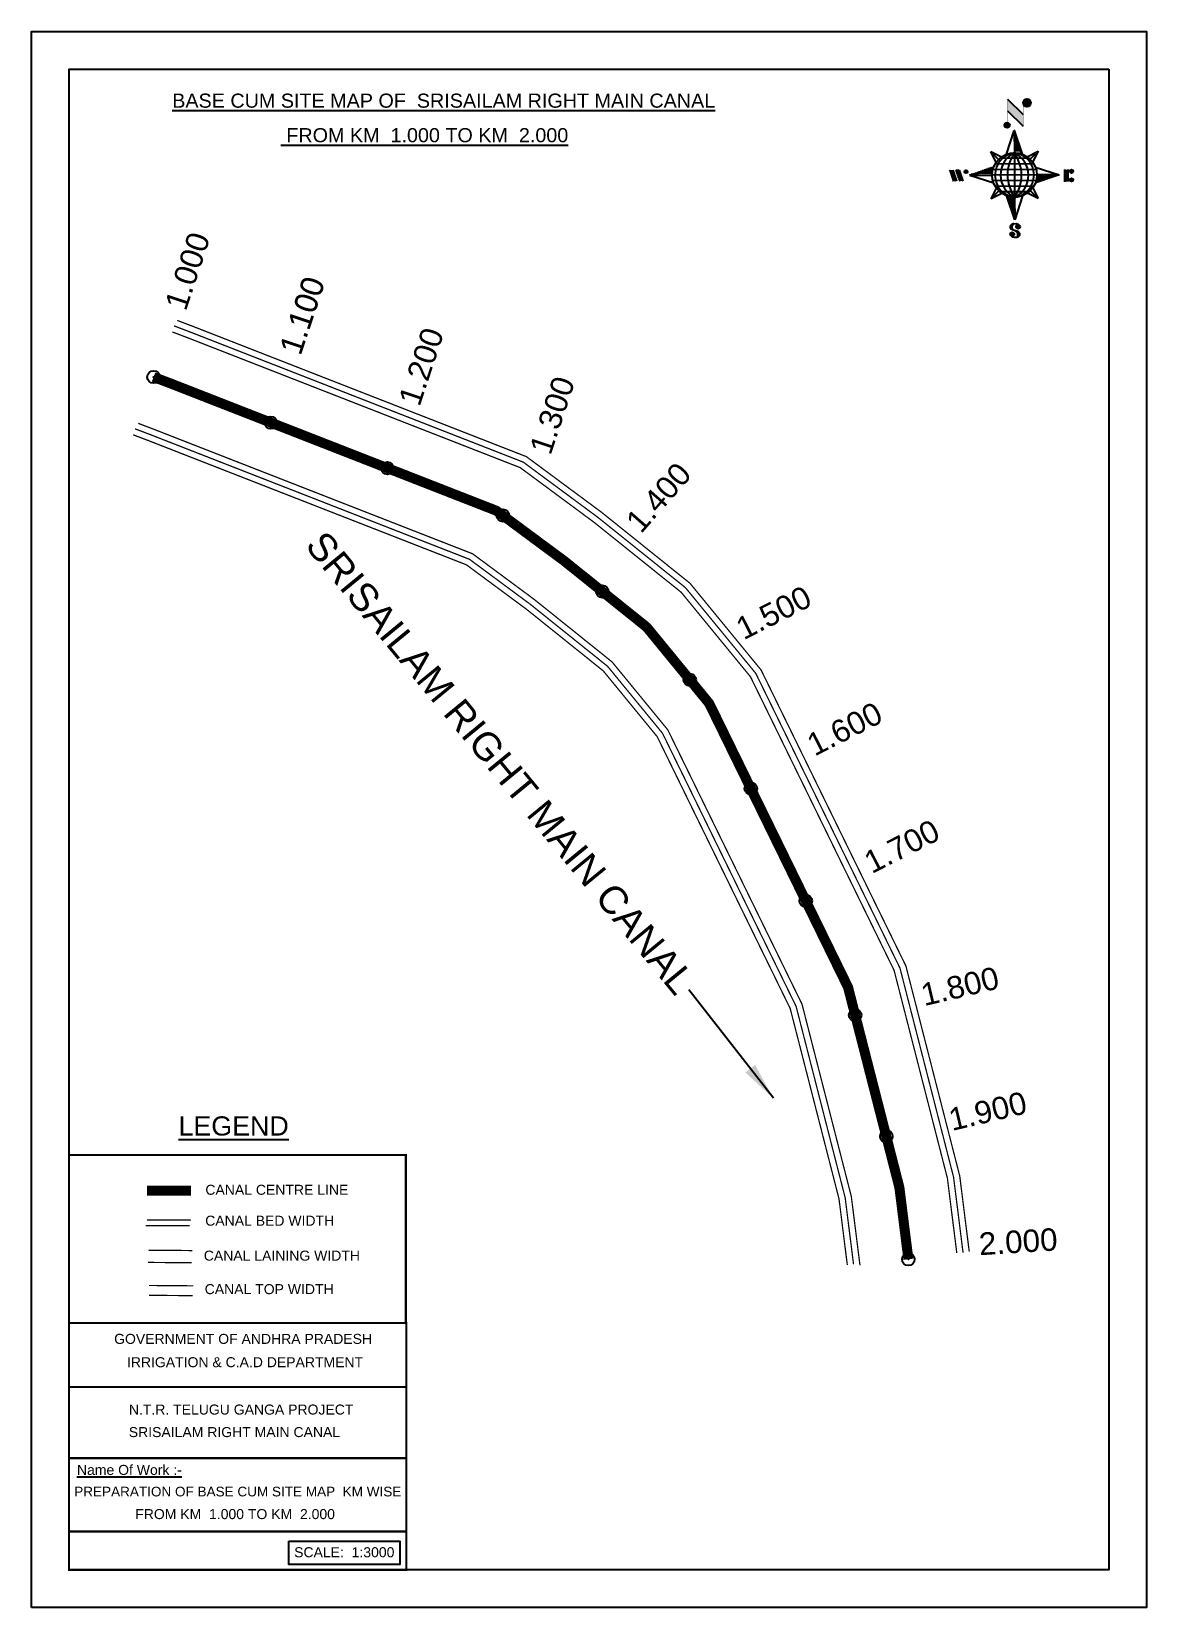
# Model space of a CAD drawing. Header units: inches. Extents: x 260788 to 261679, y 1757872 to 1759132.
import ezdxf

# ---------------------------------------------------------------- set-up
doc = ezdxf.new("R2010")
doc.units = ezdxf.units.IN
doc.header["$MEASUREMENT"] = 0
doc.header["$PDMODE"] = 32
doc.header["$PDSIZE"] = 10
for name, color, linetype in [('AQUADUCT', 1, 'Continuous'), ('bed with', 5, 'Continuous'), ('bord', 1, 'Continuous'), ('CHAINAGE', 7, 'Continuous'), ('FRAME 025', 7, 'Continuous'), ('lining', 4, 'Continuous'), ('TEXT', 7, 'Continuous'), ('top of bund', 1, 'Continuous'), ('V', 6, 'Continuous')]:
    doc.layers.add(name, color=color, linetype=linetype)
doc.styles.get("Standard").update_dxf_attribs({"font": 'arial.ttf'})
doc.dimstyles.get("Standard").update_dxf_attribs({"dimtxt": 0.18, "dimasz": 0.18, "dimexe": 0.18, "dimexo": 0.0625, "dimgap": 0.09, "dimtad": 0, "dimtih": 1, "dimtoh": 1, "dimdec": 4, "dimzin": 0, "dimdsep": 46, "dimtxsty": 'Standard', "dimcen": 0.09, "dimadec": 0, "dimazin": 0, "dimtfac": 1, "dimtdec": 4, "dimtofl": 0, "dimtmove": 0, "dimatfit": 3, "dimfxl": 0, "dimtolj": 1, "dimtzin": 0, "dimarcsym": 0})
pattern_1 = [(267.2971131487395, (-8720374.9383359, 50637915.13839893), (10.53672553373347, -0.4974314379093613), [])]
pattern_2 = [(357.2971131487395, (-8720374.9383359, 50637915.13839893), (0.4974314379093601, 10.53672553373348), [])]

# ---------------------------------------------------------------- blocks, each defined once
blk = doc.blocks.new('*X5')
at = {"color": 0, "linetype": 'Continuous'}
for p, q in [((6321.563175437702, 239.2074203663178), (6322.581924588794, 240.2261695174094)), ((6321.571094283617, 239.3921159075293), (6322.524536642279, 240.3455582661906)), ((6321.579013129532, 239.5768114487408), (6322.467148695763, 240.4649470149719)), ((6321.586931975447, 239.7615069899523), (6322.409760749248, 240.5843357637531)), ((6321.594850821361, 239.9462025311638), (6322.352372802732, 240.7037245125344)), ((6321.602769667276, 240.1308980723753), (6322.294984856217, 240.8231132613157)), ((6321.610688513191, 240.3155936135868), (6322.322610836808, 241.0275159372032)), ((6321.618607359106, 240.5002891547983), (6322.339575221931, 241.2212570176224)), ((6321.670405508729, 239.1378737420482), (6322.639312535309, 240.1067807686281)), ((6321.756101028845, 239.046792566867), (6322.694551492757, 239.9852430307802)), ((6321.767025283511, 240.8254837745006), (6322.356539607053, 241.4149980980416)), ((6321.841796548961, 238.9557113916858), (6322.784401525116, 239.8983163678416)), ((6321.927492069076, 238.8646302165046), (6322.874251557474, 239.8113897049031)), ((6322.013187589191, 238.7735490413234), (6322.964101589832, 239.7244630419646)), ((6322.075863133939, 241.3110983202248), (6322.373503992176, 241.6087391784607)), ((6322.098883109306, 238.6824678661422), (6323.053951622191, 239.637536379026)), ((6322.184578629423, 238.591386690961), (6323.143801654548, 239.5506097160875)), ((6322.270274149538, 238.5003055157798), (6323.233651686906, 239.463683053149)), ((6322.405772691616, 238.4590273625623), (6323.316199320379, 239.3694539913255)), ((6322.536564177177, 238.4130421528257), (6323.436926723143, 239.3134046987925)), ((6322.667355662737, 238.3670569430892), (6323.557654125907, 239.2573554062594)), ((6322.798147148297, 238.3210717333527), (6323.67838152867, 239.2013061137264)), ((6322.928938633857, 238.2750865236161), (6323.799108931434, 239.1452568211934)), ((6323.059730119417, 238.2291013138795), (6323.919836334197, 239.0892075286604)), ((6323.190521604977, 238.183116104143), (6324.040563736961, 239.0331582361274)), ((6323.334898284248, 238.1507160881169), (6324.161291139725, 238.9771089435944)), ((6323.500484499982, 238.1395256085544), (6324.282018542488, 238.9210596510615)), ((6323.666070715716, 238.1283351289918), (6324.389078986148, 238.8513433994243)), ((6323.83165693145, 238.1171446494292), (6324.558435473549, 238.8439231915289)), ((6324.097210919775, 238.2059219424567), (6324.727791960951, 238.8365029836336)), ((6324.341779298861, 238.2737136262468), (6324.897148448353, 238.8290827757383)), ((6324.586347677948, 238.341505310037), (6325.066504935754, 238.821662567843)), ((6324.830916057034, 238.4092969938271), (6325.235861423155, 238.8142423599477)), ((6325.075484436121, 238.4770886776172), (6325.405217910557, 238.8068221520524)), ((6325.401209342145, 238.6260368883443), (6325.574574397958, 238.7994019441571))]:
    blk.add_line(p, q, dxfattribs=at)
blk = doc.blocks.new('*X4')
at = {"color": 0, "linetype": 'Continuous'}
for p, q in [((6324.425409812192, 240.3018877878409), (6324.530098087213, 240.4065760628617)), ((6324.560821561592, 240.2605228419445), (6324.762767368324, 240.4624686486762)), ((6324.696233310992, 240.2191578960481), (6324.995436649435, 240.5183612344908)), ((6324.831645060392, 240.1777929501517), (6325.228105930546, 240.5742538203053)), ((6324.967056809793, 240.1364280042552), (6325.451206401633, 240.6205775960956)), ((6325.102468559193, 240.0950630583588), (6325.626700194168, 240.619294693334)), ((6325.231508829004, 240.0473266328736), (6325.802193986703, 240.6180117905725)), ((6325.335045025791, 239.9740861343645), (6325.976788801136, 240.6158299097086)), ((6325.438581222579, 239.9008456358553), (6326.100204563527, 240.5624689768027)), ((6325.542117419366, 239.8276051373462), (6326.223620325917, 240.5091080438968)), ((6325.645653616154, 239.754364638837), (6326.347036088308, 240.455747110991)), ((6325.749189812941, 239.6811241403279), (6326.470451850699, 240.4023861780851)), ((6325.852726009729, 239.6078836418188), (6326.593867613089, 240.3490252451792)), ((6325.951486090436, 239.5298670272285), (6326.71728337548, 240.2956643122733)), ((6326.036566250415, 239.4381704919113), (6326.840699137871, 240.2423033793674)), ((6326.121646410395, 239.346473956594), (6326.964114900262, 240.1889424464615)), ((6326.206726570374, 239.2547774212767), (6327.055858370612, 240.1039092215148)), ((6326.291806730354, 239.1630808859595), (6327.135785134496, 240.0070592901021)), ((6326.376886890333, 239.0713843506422), (6327.21571189838, 239.9102093586895)), ((6326.461967050313, 238.9796878153249), (6327.295638662264, 239.8133594272769)), ((6326.547047210292, 238.8879912800077), (6327.375565426148, 239.7165094958642)), ((6326.632127370272, 238.7962947446904), (6327.455492190032, 239.6196595644516)), ((6326.717207530251, 238.7045982093731), (6327.535418953916, 239.5228096330389)), ((6326.788410008449, 236.4777036487165), (6327.354219516036, 237.0435131563033)), ((6326.792225928501, 238.6028399123283), (6327.6153457178, 239.4259597016263)), ((6326.838137672734, 238.4719749612643), (6327.695272481684, 239.3291097702136)), ((6326.884049416966, 238.3411100102004), (6327.775199245568, 239.2322598388009)), ((6326.916746160023, 236.7828164955863), (6327.582476853365, 237.4485471889285)), ((6326.9299611612, 238.2102450591364), (6327.853734496604, 239.1340183945408)), ((6326.975872905432, 238.0793801080725), (6327.849127438164, 238.952634640804)), ((6327.003134980726, 237.9298654880686), (6327.844520379724, 238.7712508870673)), ((6327.012515933215, 237.7624697452613), (6327.839913321284, 238.5898671333306)), ((6327.021896885704, 237.5950740024541), (6327.835306262844, 238.4084833795939)), ((6327.031277838193, 237.4276782596467), (6327.830699204404, 238.2270996258572)), ((6327.040658790683, 237.2602825168395), (6327.826092145964, 238.0457158721205)), ((6327.045082311595, 237.087929342456), (6327.810734190693, 237.8535812215537))]:
    blk.add_line(p, q, dxfattribs=at)
blk = doc.blocks.new('H')
at = {"layer": 'bord', "extrusion": (0.0004278845142637609, 0.00479197890903182, 0.9999884268595202)}
h = blk.add_hatch(dxfattribs=at)
h.set_pattern_fill('LINE', color=8, scale=84.38768555040302, angle=-2.702886851260515, style=0)
h.set_pattern_definition(pattern_2)
h.paths.add_polyline_path([(-492.4668010775931, 785.5898788240738, -0.090992046448718), (-447.9625593584497, 775.2324968557805), (-486.4976985411486, 912.0312741750386)])
h = blk.add_hatch(dxfattribs=at)
h.set_pattern_fill('LINE', color=8, scale=84.38768555040302, angle=-92.70288685126052, style=0)
h.set_pattern_definition(pattern_1)
h.paths.add_polyline_path([(-624.8772989658173, 665.1175860036165, -0.09099204644210665), (-614.5199170010164, 709.6218277204316), (-751.3186943142209, 671.0866885515861)])
h = blk.add_hatch(dxfattribs=at)
h.set_pattern_fill('LINE', color=8, scale=84.38768555040302, angle=-92.70288685126052, style=0)
h.set_pattern_definition(pattern_1)
h.paths.add_polyline_path([(-245.5531129193259, 647.210278397426), (-371.9945082624909, 653.17938094493, -0.09099204644878103), (-382.3518902289215, 608.6751392250881)])
h = blk.add_hatch(dxfattribs=at)
h.set_pattern_fill('LINE', color=8, scale=84.38768555040302, angle=-2.702886851260515, style=0)
h.set_pattern_definition(pattern_2)
h.paths.add_polyline_path([(-504.4050061509479, 532.7070881242398, -0.090992046448718), (-548.909247870557, 543.064470092766), (-510.3741086877417, 406.2656927765347)])
at = {"layer": 'bord', "extrusion": (0.0004278845142637604, 0.00479197890903182, 0.9999884268595203)}
for p, q in [((-516.2384251924814, 1087.08582315594, -1217.145331720205), (-431.5311611755169, 993.9857607749291, -1216.735438367611)), ((-519.3860571105615, 1020.408509141766, -1216.824464901347), (-434.678793075087, 927.3084467682056, -1216.414571548796)), ((-538.2690597721958, 773.6536562892143, -1215.633927328097), (-487.0181812191731, 906.212239655666, -1216.291082326422)), ((-487.0181812191731, 906.212239655666, -1216.291082326422), (-492.9870239489828, 779.7722960542887, -1215.682623766277)), ((-487.0181812191731, 906.212239655666, -1216.291082326422), (-448.4827650671941, 769.4150330077391, -1215.652034309381)), ((-626.736305744329, 793.7732813858893, -1215.692487060367), (-566.811349663476, 760.1895317081362, -1215.557193835181)), ((-626.736305744329, 793.7732813858893, -1215.692487060367), (-584.1428260545363, 746.9596384149045, -1215.486379775655)), ((-598.946746484784, 730.9517588270828, -1215.4033350249), (-626.736305744329, 793.7732813858893, -1215.692487060367)), ((-421.3357812265749, 753.3219341966324, -1215.586531535218), (-358.5136001041974, 781.1110481221694, -1215.746578873753)), ((-358.5136001041974, 781.1110481221694, -1215.746578873753), (-405.3276889660046, 738.5181495659053, -1215.522440984547)), ((-358.5136001041974, 781.1110481221694, -1215.746578873753), (-392.0976094479556, 721.1868434431963, -1215.445049781629)), ((-864.6667208376457, 700.9117660832126, -1215.145683569252), (-846.8602190883248, 637.7003116968554, -1214.850391321915)), ((-846.885899517627, 700.0723706756253, -1215.149269383754), (-829.079397758178, 636.8609162860084, -1214.853977136408)), ((-829.1050781964441, 699.2329752675723, -1215.152855198257), (-811.2985764592304, 636.0215208844747, -1214.857562950931)), ((-829.1050781964441, 699.2329752675723, -1215.152855198257), (-811.3242568973801, 698.393579858588, -1215.156441012743)), ((-811.3242568973801, 698.393579858588, -1215.156441012743), (-793.5177551378147, 635.1821254740935, -1214.861148765422)), ((-751.8386587080895, 665.2704204607289, -1215.023166955395), (-615.0399729244527, 703.8051171880215, -1215.266361263119)), ((-751.8386587080895, 665.2704204607289, -1215.023166955395), (-625.3972626964678, 659.3013864478562, -1215.048666080719)), ((-619.2784603905748, 614.0198538512923, -1214.834293591338), (-751.8386587080895, 665.2704204607289, -1215.023166955395)), ((-246.0730746499612, 641.3942844460253, -1215.12516345687), (-382.8717604242847, 602.859587718267, -1214.881969149149)), ((-378.6332729603746, 692.6448510554619, -1215.314036820931), (-246.0730746499612, 641.3942844460253, -1215.12516345687)), ((-372.5144706616993, 647.363318458898, -1215.099664331546), (-246.0730746499612, 641.3942844460253, -1215.12516345687)), ((-213.4791469212505, 669.2951450282708, -1215.272811938016), (-216.710715676134, 600.8397693103179, -1214.943388670676)), ((-197.1518122339039, 599.9164343632292, -1214.947333066632), (-193.9202434780891, 668.3718100786209, -1215.276756333961)), ((-639.398133254319, 525.5536567845847, -1214.401751538512), (-605.8141239105607, 585.4778614635579, -1214.703280630637)), ((-639.398133254319, 525.5536567845847, -1214.401751538512), (-592.5840443923953, 568.1465553403832, -1214.625889427719)), ((-576.5759521321743, 553.3427707091905, -1214.561798877043), (-639.398133254319, 525.5536567845847, -1214.401751538512)), ((-510.8935521394596, 400.4524652508553, -1213.857248085843), (-549.4289682914387, 537.2496718976181, -1214.496296102879)), ((-371.1754276144202, 512.8914235194679, -1214.455843351893), (-431.1003836950404, 546.475173198618, -1214.591136577086)), ((-371.1754276144202, 512.8914235194679, -1214.455843351893), (-413.7689073036308, 559.7050664918497, -1214.661950636613)), ((-398.9649868734996, 575.7129460782744, -1214.74499538736), (-371.1754276144202, 512.8914235194679, -1214.455843351893)), ((-459.6426735860878, 533.0110486173071, -1214.514403084168), (-510.8935521394596, 400.4524652508553, -1213.857248085843)), ((-504.9247094094171, 526.8924088519998, -1214.465706645989), (-510.8935521394596, 400.4524652508553, -1213.857248085843))]:
    blk.add_line(p, q, dxfattribs=at)
at = {"layer": 'bord', "color": 8, "linetype": 'ByBlock', "extrusion": (0.0004278845142637604, 0.00479197890903182, 0.9999884268595203)}
for p, q in [((-386.4701403837535, 711.3830894059502, -1215.400477790083), (-605.4730712235323, 721.7215742594562, -1215.35631111762)), ((-410.8462962137419, 744.2142448802479, -1215.547375515144), (-578.1125475389999, 752.110393114388, -1215.51364266185)), ((-492.9872379411827, 779.772306161467, -1215.682623723144), (-504.9247094094171, 526.8924088519998, -1214.465706645989)), ((-372.5145726100891, 647.3634304928128, -1215.099664824794), (-625.3973747401615, 659.3012845208868, -1215.048665544341)), ((-378.0217974673142, 615.9429816137999, -1214.946740470406), (-622.87451776542, 627.5017590741627, -1214.897360629442)), ((-375.037429585529, 679.1629559395369, -1215.250969739694), (-619.8901498829364, 690.7217333998997, -1215.201589898729)), ((-392.4388761268347, 584.9431407540105, -1214.792019251512), (-611.441806967312, 595.2816256079823, -1214.747852579053)), ((-419.7993998112506, 554.5543218990788, -1214.634687707282), (-587.06565113744, 562.4504701336846, -1214.600954853988))]:
    blk.add_line(p, q, dxfattribs=at)
at = {"layer": 'bord', "extrusion": (0.0004278845142637604, 0.00479197890903182, 0.9999884268595203)}
for points, elevation in [([(-522.0131121619479, 959.550775259228, 1.60540055982536, 1.60540055982536, 0), (-515.7175743466119, 1092.906934415961, 1.60540055982536, 1.60540055982536, 0)], -1212.142843617219), ([(-434.158262363472, 933.1277235058805, 1.60540055982536, 1.60540055982536, 0), (-427.8627245295095, 1066.483882669366, 1.60540055982536, 1.60540055982536, 0)], -1212.142843617219), ([(-870.0736340994383, 707.00824508073, 0.6421602239301444, 0.6421602239301444, 0), (-846.3658724653925, 705.889038352192, 0.6421602239301444, 0.6421602239301444, 0)], -1212.142843617219), ([(-828.5594987093612, 642.6768581911618, 0.6421602239301444, 0.6421602239301444, 0), (-855.2307305332708, 643.935965762368, 0.6421602239301444, 0.6421602239301444, 0)], -1212.142843617219), ([(-828.5594987093612, 642.676858191162, 0.6421602239301444, 0.6421602239301444, 0), (-820.953748198869, 677.9586989512691, 0.6421602239301444, 0.6421602239301444, 0)], -1212.142843617223), ([(-810.7786774830411, 641.8374531447001, 0.6421602239301444, 0.6421602239301444, 0), (-784.1074456587239, 640.5783455765209, 0.6421602239301444, 0.6421602239301444, 0)], -1212.142843617222), ([(-792.9978562549747, 640.9980480956772, 0.6421602239301444, 0.6421602239301444, 0), (-781.589230506466, 693.9208092413096, 0.6421602239301444, 0.6421602239301444, 0)], -1212.142843617218), ([(-222.7385766651839, 675.5731321041832, 0.7063762463231584, 0.7063762463231584, 0), (-173.8413183107752, 673.2647682324088, 0.7063762463231584, 0.7063762463231584, 0)], -1212.142843617221), ([(-177.0730277270245, 604.8086065300355, 0.7063762463231584, 0.7063762463231584, 0), (-225.9702860934822, 607.1169704015771, 0.7063762463231584, 0.7063762463231584, 0)], -1212.142843617222)]:
    blk.add_lwpolyline(points, format="xyseb", dxfattribs=dict(at, elevation=elevation))
for points, elevation in [([(-413.6616245851993, 1073.140134249887, 22.25077962579039, 22.25077962579039, 1), (-397.6117714248124, 1057.729118476532, 22.25077962579039, 22.25077962579039, 1)], -1212.14284361722), ([(-530.3419430367337, 949.5474510251247, 14.83385308386026, 14.83385308386026, 1), (-519.6420409089901, 939.2734405104861, 14.83385308386026, 14.83385308386026, 1)], -1212.142843617223), ([(-775.9087905502321, 696.5833098740303, 8.900311850316152, 8.900311850316152, 1), (-769.4888492682775, 690.418903565154, 8.900311850316152, 8.900311850316152, 1)], -1212.142843617216), ([(-177.8339587833615, 666.8757400336997, 9.790343035347762, 9.790343035347762, 1), (-170.7720233739972, 660.0948930920731, 9.790343035347762, 9.790343035347762, 1)], -1212.142843617223), ([(-180.1423226412179, 617.9784816729323, 9.790343035347762, 9.790343035347762, 1), (-173.0803872516442, 611.1976347345654, 9.790343035347762, 9.790343035347762, 1)], -1212.142843617219), ([(-489.8397168474219, 361.7280028313068, 11.05656073458609, 11.05656073458609, 1), (-498.0671858660056, 369.1142257457323, 11.05656073458609, 11.05656073458609, 1)], -1212.142843617215), ([(-525.1949096693778, 321.5505605205689, 11.05656073458609, 11.05656073458609, 1), (-533.4223786795214, 328.9367834347616, 11.05656073458609, 11.05656073458609, 1)], -1212.142843617218)]:
    blk.add_lwpolyline(points, format="xyseb", close=True, dxfattribs=dict(at, elevation=elevation))
at = {"layer": 'bord', "extrusion": (0.0004278845142637604, 0.00479197890903182, 0.9999884268595203), "const_width": 0.7063762463231584, "elevation": -1212.14284361722}
blk.add_lwpolyline([(-194.785239975681, 644.8497587676384), (-185.0057882997701, 644.3880859934699)], dxfattribs=at)
at = {"layer": 'bord', "extrusion": (0.0004278845142637604, 0.00479197890903182, 0.9999884268595203)}
for points, elevation in [([(-537.0436544864716, 317.3909783906986), (-530.686771839954, 310.4778530870033), (-519.7848077441001, 306.8033377354246), (-504.8555995545785, 306.8996049665207), (-493.8614930827366, 309.9751672386152), (-486.3299612487816, 317.6739007300386), (-486.5193926708707, 325.7780890813514), (-490.6180678635317, 333.2605072774198), (-493.5031616341619, 336.2254691210802), (-502.816804350885, 340.8534958871466), (-522.4580017436219, 347.2728260433129), (-530.4257294404489, 351.5824209563287), (-533.6858260648524, 354.5525017987891), (-537.4013079778782, 362.629807892173), (-536.9549017110166, 373.3508360361672), (-530.0284934418471, 380.6827556172281), (-520.0052991440441, 384.0716307398478), (-503.5000552259427, 384.2213990291513), (-492.5323047870551, 379.8708521119993), (-487.1463343054379, 373.2710396641844)], -1212.142843617219), ([(-522.4539065143929, 347.5728294925347), (-526.1949835211592, 353.7751140225195), (-527.7518298353394, 360.6227161141025), (-527.9156661629893, 370.6019260344024), (-525.8991041315983, 375.4503632916039), (-521.3202371541029, 381.1640017041664), (-514.5251386848048, 384.3718976443916)], -1212.142843617221), ([(-504.8555995545785, 306.8996049665207), (-499.0047943263154, 312.3708361831504), (-496.9585419834797, 319.3942984564654), (-497.4612851235933, 326.5275708001649), (-501.2415295758961, 335.3559093211365), (-509.2361390522836, 343.1915685721062)], -1212.142843617219)]:
    blk.add_lwpolyline(points, dxfattribs=dict(at, elevation=elevation))
for centre, radius in [((-405.6366979898718, 1065.434626361347, -1212.142843617228), 22.25077962579068), ((-524.9919919744626, 944.4104457636145, -1212.142843617225), 14.83385308386045), ((-498.4359036135794, 659.1484834742021, -1212.142843617229), 126.5822129822759), ((-772.6988199003781, 693.5011067149355, -1212.142843617225), 8.900311850316273), ((-174.3029910778062, 663.4853165630027, -1212.142843617225), 9.7903430353479), ((-176.6113549475952, 614.5880582008385, -1212.142843617227), 9.7903430353479), ((-493.9534513636986, 365.4211142832808, -1212.142843617226), 11.05656073458623), ((-529.3086441806488, 325.2436719765011, -1212.142843617227), 11.05656073458623)]:
    blk.add_circle(centre, radius, dxfattribs=at)
at = {"layer": 'bord', "color": 8, "linetype": 'ByBlock', "extrusion": (0.0004278845142637604, 0.00479197890903182, 0.9999884268595203)}
for centre, radius, start, end in [((-481.5018944916621, 658.3490694805806, -1212.142843617225), 127.7124113124745, 94.925359787212, 259.6690604518324), ((-436.7958279077627, 656.2386032006533, -1212.142843617224), 140.8227119427793, 113.2864437035868, 241.3079765329169), ((-315.8862391595549, 650.5307512261786, -1212.142843617227), 222.3100112361417, 142.5891607921548, 212.0052594442485), ((-560.0761933124097, 662.0583738566748, -1212.142843617224), 140.8227119427793, 293.2864437035868, 61.30797653291689), ((-680.9857820597445, 667.7662258302183, -1212.142843617228), 222.3100112361417, 322.5891607921548, 32.00525944424854), ((-515.3701267285685, 659.9479075753505, -1212.142843617227), 127.7124113124745, 274.925359787212, 79.66906045183244)]:
    blk.add_arc(centre, radius, start, end, dxfattribs=at)
at = {"layer": 'bord', "extrusion": (0.0004278845142637604, 0.00479197890903182, 0.9999884268595203)}
for points in [[(-515.7175743148887, 1092.906934417125, -1212.142843617227), (-431.0104934413977, 999.8058030862261, -1212.142843617227), (-518.8653432401063, 1026.22885483189, -1212.142843617227), (-434.1582623484545, 933.1277235084416, -1212.142843617227)], [(-864.1466936911305, 706.7284433981881, -1212.142843617225), (-846.3658724649268, 705.889038353589, -1212.142843617225), (-846.34031992468, 643.5162632348297, -1212.142843617225), (-828.5594986876497, 642.6768581867381, -1212.142843617225)], [(-828.5850512369768, 705.049633307593, -1212.142843617229), (-810.804230031204, 704.2102282608984, -1212.142843617229), (-810.778677482168, 641.8374531481927, -1212.142843617229), (-792.9978562541016, 640.9980480994025, -1212.142843617229)], [(-193.4002216503151, 674.1881137788835, -1212.142843617225), (-196.6319310673212, 605.7319520774413, -1212.142843617225), (-212.9591249906118, 675.1114593302475, -1212.142843617225), (-216.1908344065701, 606.6552976257785, -1212.142843617225)]]:
    blk.add_solid(points, dxfattribs=at)
at = {"layer": 'bord', "extrusion": (0.0004278845142637604, 0.00479197890903182, 0.9999884268595203), "xscale": 7.977342409717546, "yscale": 7.977342408231451, "zscale": 7.977342408476333, "rotation": 138.0840426661453}
for name, p in [('*X4', (38300.50170925955, -31929.38484708802, -1212.14284361722)), ('*X5', (38314.39702652739, -31950.87734303279, -1212.142843617221))]:
    blk.add_blockref(name, p, dxfattribs=at)

msp = doc.modelspace()

# ---------------------------------------------------------------- linework, layer by layer
at = {"linetype": 'ByBlock'}
for points in [[(260788.1847885455, 1757872.467253591), (260788.1847885455, 1759132.467253591), (261679.1847885455, 1759132.467253591), (261679.1847885455, 1757872.467253591)], [(261649.1847885455, 1759102.467253591), (261649.1847885455, 1757902.467253591), (260818.1847885455, 1757902.467253591), (260818.1847885455, 1759102.467253591)]]:
    msp.add_lwpolyline(points, close=True, dxfattribs=at)
at = {"color": 3}
for p in [(260885.7253721413, 1758856.248833922), (260979.4288323602, 1758819.783972353), (261072.5688969577, 1758783.384406877), (261164.8857138908, 1758745.495824059), (261244.3059023168, 1758684.760324794), (261314.3185940415, 1758614.10778085), (261362.9729896131, 1758527.306950892), (261406.9011006014, 1758437.471985177), (261446.4287063124, 1758346.01660572), (261471.2516746846, 1758249.146485243), (261488.9335377061, 1758150.851090694)]:
    msp.add_point(p, dxfattribs=at)
at = {"layer": 'bed with', "const_width": 1}
for points in [[(260900.7223788754, 1758892.271739658), (260913.1278235975, 1758887.567132444), (260989.678601643, 1758857.650736426)], [(260989.2748507941, 1758857.808524114), (261178.7483167117, 1758783.761422491), (261237.5368486008, 1758740.214361832), (261307.2981172526, 1758684.193949127), (261362.7521100589, 1758616.540077903), (261477.4999236587, 1758381.875630271), (261520.1005499629, 1758215.629283718), (261527.60504804, 1758155.905986521)], [(260873.4897183539, 1758819.178720182), (260885.102095916, 1758814.774873606), (260965.0507336984, 1758783.530578381)], [(260964.6469828495, 1758783.688366069), (261140.674101104, 1758714.896158935), (261189.8855692148, 1758678.443219594), (261252.1243005631, 1758628.463632299), (261296.6703077567, 1758574.117503523), (261403.922494157, 1758354.781951155), (261443.3218678528, 1758201.028297708), (261450.2399002748, 1758145.972289683)], [(260915.6987636733, 1758182.152503338), (260912.551068269, 1758182.194708801), (260880.3918275112, 1758182.172133832)], [(260914.5783095182, 1758177.747245419), (260912.5229891412, 1758177.774803915), (260879.7306542668, 1758177.751784529), (260879.4942009079, 1758177.760951773)]]:
    msp.add_lwpolyline(points, dxfattribs=at)
at = {"layer": 'FRAME 025', "lineweight": -3, "const_width": 1.636994106223717}
for points in [[(260818.1847885454, 1758234.241507289), (261087.2929537199, 1758234.241507289), (261087.2929537199, 1758100.013153361), (260818.1847885454, 1758100.013153361)], [(260818.1847885455, 1758100.013153361), (261087.6584889459, 1758100.013153361), (261087.6584889459, 1757902.467253591), (260818.1847885455, 1757902.467253591)]]:
    msp.add_lwpolyline(points, close=True, dxfattribs=at)
for points in [[(260818.1847885455, 1758048.72291132), (261087.6584889459, 1758048.72291132)], [(260818.1847885455, 1757991.85911641), (261087.6584889459, 1757991.85911641)], [(260818.1847885455, 1757933.228613284), (261087.6584889459, 1757933.228613284)]]:
    msp.add_lwpolyline(points, dxfattribs=at)
at = {"layer": 'lining', "const_width": 1}
for points in [[(260902.0163786066, 1758897.128484902), (260914.9243446059, 1758892.233302881), (260990.6211754358, 1758862.650633361)], [(260990.2174245869, 1758862.808421049), (261181.1889715593, 1758788.175862462), (261240.5914177902, 1758744.174050439), (261310.8349003735, 1758687.766405334), (261366.9881230273, 1758619.259473697), (261482.2164255497, 1758383.612404574), (261525.0222603546, 1758216.56524436), (261532.62352663, 1758156.071833585)], [(260870.8878442855, 1758814.817969655), (260883.3055749076, 1758810.10870317), (260963.1407395877, 1758778.908753754)], [(260962.7369887388, 1758779.066541442), (261138.2334462564, 1758710.481718964), (261186.8310000255, 1758674.483530987), (261248.5875174422, 1758624.891176092), (261292.4342947884, 1758571.39810773), (261399.205992266, 1758353.045176852), (261438.4001574611, 1758200.092337066), (261445.0988715396, 1758146.781737525)], [(260881.4127859038, 1758158.11548967), (260906.1206609797, 1758157.931152889), (260916.8009373933, 1758157.808514204)], [(260881.3747398803, 1758148.352642278), (260908.2260519411, 1758148.147624749), (260916.2688200953, 1758148.055206751)]]:
    msp.add_lwpolyline(points, dxfattribs=at)
at = {"layer": 'top of bund', "const_width": 1}
for points in [[(260904.620377921, 1758901.488429456), (260916.7208656123, 1758896.899473318), (260993.4657501161, 1758866.907219604)], [(260993.0619992672, 1758867.065007292), (261183.6296264055, 1758792.590302434), (261243.645986984, 1758748.133739042), (261314.3716834943, 1758691.338861541), (261371.2241359953, 1758621.97886949), (261486.9329274409, 1758385.349178876), (261529.9439707462, 1758217.501205002), (261537.5494078137, 1758156.974601673)], [(260869.3536745492, 1758810.052305833), (260881.5090539011, 1758805.442532732), (260961.1768458624, 1758774.307993344)], [(260960.7730950135, 1758774.465781033), (261135.7927914102, 1758706.067278993), (261183.7764308317, 1758670.523842384), (261245.0507343214, 1758621.318719885), (261288.1982818203, 1758568.678711936), (261394.4894903748, 1758351.30840255), (261433.4784470695, 1758199.156376424), (261440.1204750832, 1758146.296903481)], [(260881.9386933734, 1758129.907455105), (260906.5211593931, 1758129.727546482), (260917.3580921214, 1758129.603114221)], [(260916.9295080477, 1758121.748346633), (260909.0139975412, 1758121.839306187), (260882.0806033689, 1758122.041747841)]]:
    msp.add_lwpolyline(points, dxfattribs=at)
at = {"layer": 'V', "color": 6, "const_width": 8}
for points in [[(260885.7253721413, 1758856.248833922), (260899.1149597567, 1758851.171003025), (260979.4288323602, 1758819.783972353)], [(260979.0250815113, 1758819.941760041), (261159.7112089078, 1758749.328790713), (261213.7112089078, 1758709.328790713), (261279.7112089078, 1758656.328790713), (261329.7112089078, 1758595.328790713), (261440.7112089078, 1758368.328790713), (261481.7112089078, 1758208.328790713), (261488.9335377061, 1758150.851090694)], [(260915.5420959708, 1758205.769188534), (260912.9405880797, 1758205.804070513), (260880.345623844, 1758205.781189677)], [(260880.345623844, 1758205.781189677), (260915.5420959708, 1758205.769188534)]]:
    msp.add_lwpolyline(points, dxfattribs=at)
at = {"layer": 'V', "color": 0}
msp.add_lwpolyline([(260993.6841589367, 1757925.606737212), (261082.3942933109, 1757925.606737212), (261082.3942933109, 1757906.854260908), (260993.6841589367, 1757906.854260908)], close=True, dxfattribs=at)

# ---------------------------------------------------------------- block references
at = {"layer": 'AQUADUCT', "color": 1, "xscale": 0.1408039184319789, "yscale": 0.1408039184752852, "zscale": 0.1408039184379445, "rotation": 3.078330572322649}
msp.add_blockref('H', (261648.820851762, 1758929.571757829, 170.8847861942989), dxfattribs=at)

# ---------------------------------------------------------------- texts
at = {"layer": 'CHAINAGE'}
for s, rotation, p in [('1.000', 71.59394933301448, (260911.4076903047, 1758908.262688415)), ('1.100', 71.59394933301448, (261002.9762915279, 1758872.865468329)), ('1.100', 71.59394933301448, (261003.2384494422, 1758872.707680641)), ('1.200', 71.59394933301448, (261098.1734333073, 1758831.934849872)), ('1.300', 71.59394933301448, (261202.8705750866, 1758793.004231415)), ('1.400', 48.77479552062624, (261275.2587111343, 1758730.418176578)), ('1.500', 26.97338603253446, (261357.2648586452, 1758645.642994501)), ('1.600', 26.97338603253446, (261413.9620004246, 1758552.712376044)), ('1.700', 26.97338603253446, (261459.6591422039, 1758458.781757587)), ('1.800', 13.32296689719685, (261501.553497723, 1758353.211718685)), ('1.900', 13.32296689719685, (261523.7583124567, 1758253.399053955)), ('2.000', 3.604272869046372, (261545.8429504512, 1758154.060548669))]:
    msp.add_text(s, height=18, rotation=rotation, dxfattribs=at).set_placement(p)
at = {"layer": 'CHAINAGE', "color": 1}
msp.add_text('SRISAILAM RIGHT MAIN CANAL', height=22.12365763104821, rotation=309.4537309767995, dxfattribs=at).set_placement((261006.0402125312, 1758721.090296583))
at = {"layer": 'CHAINAGE', "color": 0}
for s, height, p in [('%%ULEGEND', 15.33694249980499, (260905.6348320133, 1758249.786214018)), ('CANAL CENTRE LINE', 8, (260927.1115668003, 1758202.424457982)), ('CANAL BED WIDTH', 8, (260926.9820215121, 1758177.705402398)), ('CANAL LAINING WIDTH', 8, (260925.8576963569, 1758149.761706937)), ('CANAL TOP WIDTH', 8, (260926.5725944286, 1758122.976524984)), ('GOVERNMENT OF ANDHRA PRADESH ', 8, (260854.1927631533, 1758083.218808301)), ('IRRIGATION & C.A.D DEPARTMENT', 8, (260864.4340378779, 1758064.577213897)), ('N.T.R. TELUGU GANGA PROJECT', 8, (260865.9793955662, 1758026.720124817)), ('SRISAILAM RIGHT MAIN CANAL', 8, (260865.9082256239, 1758008.689918637)), ('%%UName Of Work :-', 8, (260824.4929065197, 1757978.457913605)), ('PREPARATION OF BASE CUM SITE MAP  KM WISE', 7.742718181745905, (260822.3035740064, 1757961.275125044)), (' FROM KM  1.000 TO KM  2.000', 8, (260867.9609483309, 1757943.136120378)), ('SCALE:  1:3000', 8, (260998.046008518, 1757912.641817491))]:
    msp.add_text(s, height=height, dxfattribs=at).set_placement(p)
at = {"layer": 'TEXT', "color": 0}
for s, p in [('%%UBASE CUM SITE MAP OF  SRISAILAM RIGHT MAIN CANAL', (260900.6255795467, 1759071.549031805)), ('%%U FROM KM  1.000 TO KM  2.000', (260987.4178631675, 1759043.939832266))]:
    msp.add_text(s, height=11.29445192087996, dxfattribs=at).set_placement(p)

# ---------------------------------------------------------------- leaders
at = {"layer": 'CHAINAGE', "color": 1}
msp.add_leader([(261380.9993971806, 1758279.555504667), (261313.5369307332, 1758366.210313409)], dimstyle='Standard', override={"dimasz": 30, "dimgap": 0.09, "dimtad": 0}, dxfattribs=at)

doc.saveas('drawing.dxf')
